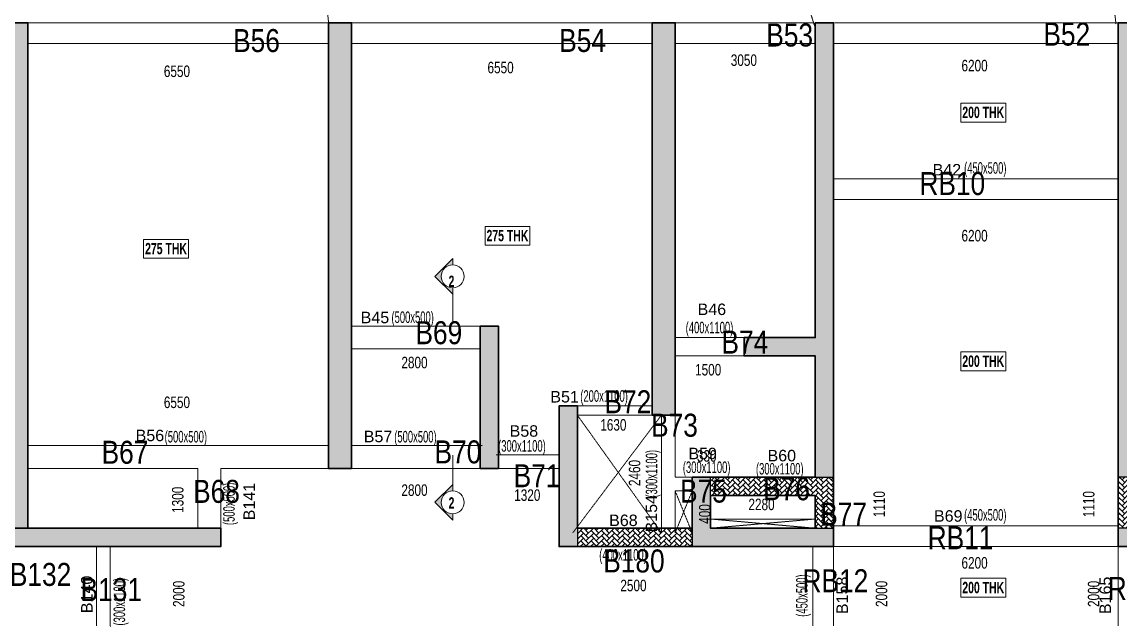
# Model space of a CAD drawing. Header units: millimetres. Extents: x -45 to 72125, y 621 to 63734.
# Drawn here: x 17684 to 41604, y 23694 to 36686 of the extents above; entities that cross this region are included whole.
import ezdxf
from ezdxf.enums import TextEntityAlignment as Align

# ---------------------------------------------------------------- set-up
doc = ezdxf.new("R2010")
doc.units = ezdxf.units.MM
doc.linetypes.add('HIDDEN', pattern=[0.375, 0.25, -0.125])
for name, color, linetype, lineweight in [('A-FLOR-IDEN', 11, 'Continuous', 9), ('A-HIDD-ABVE', 8, 'HIDDEN', 20), ('G-ANNO-SYMB', 1, 'Continuous', 9), ('S-BEAM', 7, 'Continuous', 18), ('S-BEAM-IDEN', 2, 'Continuous', 9), ('S-COL HATCH', 9, 'Continuous', 0), ('S-COLS', 5, 'Continuous', 35)]:
    doc.layers.add(name, color=color, linetype=linetype, lineweight=lineweight)
for name, color, linetype in [('Abhinav working', 6, 'Continuous'), ('Beam Nos', 7, 'Continuous'), ('changes', 7, 'Continuous')]:
    doc.layers.add(name, color=color, linetype=linetype)
doc.styles.add('Dim.s & Anno.(Misc.)', font='ARIALN.TTF')
doc.styles.add('SC-BBS1', font='SansSerif')
doc.styles.add('SOBHA', font='swisscl.ttf')
doc.styles.add('Swis721 LtCn BT', font='swisscl.ttf', dxfattribs={"width": 0.9, "height": 233.355162})
doc.styles.add('Swis721 LtCn BT_B', font='', dxfattribs={"width": 0.9, "height": 246.918336})
doc.styles.get('Swis721 LtCn BT_B').set_extended_font_data('Swis721 LtCn BT', bold=True)
pattern_1 = [(45, (-31794446.854, 20735559.75), (0, 113.13708499), [240, -80]), (135, (-31794390.286, 20735616.32), (9e-15, 113.13708499), [240, -80])]

# ---------------------------------------------------------------- blocks, each defined once
blk = doc.blocks.new('A$C0921b736')
at = {"layer": 'S-COL HATCH', "transparency": 33554687}
h = blk.add_hatch(color=256, dxfattribs=at)
h.dxf.hatch_style = 1
h.paths.add_polyline_path([(5425, 11675), (5425, 11275), (10175, 11275), (10175, 11675)])
h.paths.add_polyline_path([(5425, 11675), (5975, 11675), (5975, 22675), (5425, 22675)])
h = blk.add_hatch(color=256, dxfattribs=at)
h.dxf.hatch_style = 1
h.paths.add_polyline_path([(12525, 12975), (13025, 12975), (13025, 22675), (12525, 22675)])
h = blk.add_hatch(color=256, dxfattribs=at)
h.dxf.hatch_style = 1
h.paths.add_polyline_path([(19575, 14135), (20075, 14135), (20075, 22675), (19575, 22675)])
h = blk.add_hatch(color=256, dxfattribs=at)
h.dxf.hatch_style = 1
h.paths.add_polyline_path([(23525, 22675), (23125, 22675), (23125, 15825), (21575, 15825), (21575, 15425), (23125, 15425), (23125, 12785), (23525, 12785)])
h = blk.add_hatch(color=256, dxfattribs=at)
h.dxf.hatch_style = 1
h.paths.add_polyline_path([(29725, 12785), (30125, 12785), (30125, 15425), (31675, 15425), (31675, 15825), (30125, 15825), (30125, 22675), (29725, 22675)])
h = blk.add_hatch(color=256, dxfattribs=at)
h.dxf.hatch_style = 1
h.paths.add_polyline_path([(15825, 12975), (16225, 12975), (16225, 16075), (15825, 16075)])
h = blk.add_hatch(color=256, dxfattribs=at)
h.dxf.hatch_style = 1
h.paths.add_polyline_path([(17945, 14335), (17545, 14335), (17545, 11275), (17945, 11275), (17945, 11675)])
h = blk.add_hatch(color=256, dxfattribs=at)
h.dxf.hatch_style = 1
h.paths.add_polyline_path([(23525, 11275), (23525, 11675), (23125, 11675), (20845, 11675), (20845, 12385), (20845, 12785), (20445, 12785), (20445, 11675), (20445, 11275)])
at = {"layer": 'S-COL HATCH'}
h = blk.add_hatch(dxfattribs=at)
h.set_pattern_fill('AR-HBONE', color=256, scale=20)
h.set_pattern_definition(pattern_1)
h.paths.add_polyline_path([(23125, 12385), (23125, 11692), (23125, 11692), (23125, 11675), (23525, 11675), (23525, 12785), (20845, 12785), (20845, 12485), (20845, 12385)])
at = {"layer": 'S-COL HATCH', "transparency": 33554687}
h = blk.add_hatch(color=256, dxfattribs=at)
h.dxf.hatch_style = 1
h.paths.add_polyline_path([(32805, 11275), (32805, 11675), (32805, 12785), (32405, 12785), (32405, 12385), (32405, 11675), (30125, 11675), (29725, 11675), (29725, 11275)])
at = {"layer": 'S-COL HATCH'}
h = blk.add_hatch(dxfattribs=at)
h.set_pattern_fill('AR-HBONE', color=256, scale=20)
h.set_pattern_definition(pattern_1)
h.paths.add_polyline_path([(30125, 12385), (30125, 11692), (30125, 11692), (30125, 11675), (29725, 11675), (29725, 12785), (32405, 12785), (32405, 12485), (32405, 12385)])
h = blk.add_hatch(dxfattribs=at)
h.set_pattern_fill('AR-HBONE', color=256, scale=20)
h.set_pattern_definition([(45, (-31966103.18, 21022167.41), (0, 113.13708499), [240, -80]), (135, (-31966046.61, 21022223.98), (9e-15, 113.13708499), [240, -80])])
h.paths.add_polyline_path([(20445, 11275), (20445, 11675), (17945, 11675), (17945, 11275)])
at = {"layer": 'changes'}
for p, q in [((20845, 12385), (20845, 12785)), ((23125, 12785), (23525, 12785)), ((30125, 12785), (29725, 12785)), ((17945, 11675), (17945, 11275)), ((20445, 11675), (20445, 11275)), ((23125, 11675), (23525, 11675)), ((30125, 11675), (29725, 11675))]:
    blk.add_line(p, q, dxfattribs=at)
at = {"layer": 'S-COLS'}
for points in [[(5425, 11675), (5425, 22675), (5975, 22675), (5975, 11675), (5425, 11675)], [(23525, 11275), (23525, 22675), (23125, 22675), (23125, 15825), (21575, 15825), (21575, 15425), (23125, 15425), (23125, 12785), (20445, 12785), (20445, 11675), (17945, 11675), (17945, 14335), (17545, 14335), (17545, 11275), (23525, 11275)], [(29725, 11275), (29725, 22675), (30125, 22675), (30125, 15825), (31675, 15825), (31675, 15425), (30125, 15425), (30125, 12785), (32805, 12785), (32805, 11675), (35305, 11675), (35305, 14335), (35705, 14335), (35705, 11275), (29725, 11275)]]:
    blk.add_lwpolyline(points, dxfattribs=at)
at = {"layer": 'S-COLS', "elevation": 0}
for points in [[(12525, 12975), (13025, 12975), (13025, 22675), (12525, 22675)], [(15825, 16075), (16225, 16075), (16225, 12975), (15825, 12975)], [(10175, 11675), (5425, 11675), (5425, 11275), (10175, 11275)]]:
    blk.add_lwpolyline(points, close=True, dxfattribs=at)
at = {"layer": 'S-COLS'}
for points in [[(19575, 14135), (20075, 14135), (20075, 22675), (19575, 22675)], [(23125, 12385), (20845, 12385), (20845, 11675), (23125, 11675)]]:
    blk.add_lwpolyline(points, close=True, dxfattribs=at)
blk = doc.blocks.new('Detail View - M_Section Head - Structural Type 1-785420-STILT FLOOR FRAMING PLAN')
at = {"layer": 'G-ANNO-SYMB'}
h = blk.add_hatch(color=9, dxfattribs=at)
edge = h.paths.add_edge_path(flags=0)
edge.add_line((-8.5, 0), (-9.86, 0))
edge.add_line((-9.86, 0), (-5.99, 3.87))
edge.add_line((-5.99, 3.87), (-2.12, 0))
edge.add_line((-2.12, 0), (-3.5, 0))
edge.add_arc((-6, 0), 2.5, 360, 540)
for p, q in [((-5.99, 3.87), (-9.86, 0)), ((-5.99, 3.87), (-2.12, 0)), ((-8.5, 0), (-9.86, 0)), ((-3.5, 0), (-2.12, 0))]:
    blk.add_line(p, q, dxfattribs=at)
at = {"layer": 'G-ANNO-SYMB', "color": 5}
for p, q in [((-5.99, 3.87), (-9.86, 0)), ((-2.12, 0), (-5.99, 3.87)), ((-9.86, 0), (-8.5, 0)), ((-3.5, 0), (4.24, 0)), ((-3.5, 0), (-2.12, 0))]:
    blk.add_line(p, q, dxfattribs=at)
at = {"layer": 'G-ANNO-SYMB'}
blk.add_arc((-6, 0), 2.5, 360, 180, dxfattribs=at)
at = {"layer": 'G-ANNO-SYMB', "color": 5}
for start, end in [(360, 180), (180, 360)]:
    blk.add_arc((-6, 0), 2.5, start, end, dxfattribs=at)

msp = doc.modelspace()

# ---------------------------------------------------------------- linework, layer by layer
at = {"layer": 'A-FLOR-IDEN', "color": 8, "flags": 128}
for points in [[(39112.8, 34920.8), (39112.8, 34509), (38135.3, 34509), (38135.3, 34920.8)], [(28748.8, 32239.2), (28748.8, 31827.4), (27771.3, 31827.4), (27771.3, 32239.2)], [(21311.5, 31955.4), (21311.5, 31543.6), (20334, 31543.6), (20334, 31955.4)], [(39112.8, 29506.5), (39112.8, 29094.7), (38135.3, 29094.7), (38135.3, 29506.5)], [(39112.8, 24580.7), (39112.8, 24168.9), (38135.3, 24168.9), (38135.3, 24580.7)]]:
    msp.add_lwpolyline(points, close=True, dxfattribs=at)
at = {"layer": 'A-HIDD-ABVE', "linetype": 'HIDDEN'}
for p, q in [((29683.6, 25570.2), (31613.6, 28130.2)), ((29783.6, 28130.2), (31613.6, 25570.2)), ((31913.6, 26480.2), (32283.6, 25570.2)), ((31913.6, 25570.2), (32283.6, 26480.2)), ((32683.6, 25870.4), (34963.6, 25670.2)), ((32683.6, 25670.2), (34963.6, 25870.4))]:
    msp.add_line(p, q, dxfattribs=at)
at = {"layer": 'S-BEAM', "linetype": 'HIDDEN'}
for p, q in [((23808.6, 42820.2, 0), (24364.6, 36647.8, 0)), ((33024.3, 42820.2, 0), (34948.7, 36603.7)), ((41515.2, 36641.8), (40808, 42820.2, 0)), ((17813.6, 36670.2), (24363.6, 36670.2, 0)), ((31413.6, 36670.2), (24863.6, 36670.2, 0)), ((31913.7, 36670.2), (34936.4, 36670.2)), ((41563.6, 36670.2), (35390.8, 36670.2)), ((17813.6, 36220.2), (24363.6, 36220.2)), ((31413.6, 36220.2), (24863.6, 36220.2)), ((31913.7, 36220.2), (34963.6, 36220.2)), ((41563.6, 36220.2, 0), (35363.6, 36220.2)), ((41563.6, 33270.2), (35363.6, 33270.2)), ((41563.6, 32820.2), (35363.6, 32820.2)), ((27663.6, 30070.2, 0), (24863.6, 30070.2, 0)), ((33413.6, 29820.2), (31913.6, 29820.2)), ((27663.6, 29570.2, 0), (24863.6, 29570.2, 0)), ((33413.6, 29420.2), (31913.6, 29420.2)), ((29683.6, 28330.2), (31413.6, 28330.2)), ((31913.6, 28130.2), (31913.6, 26780.2)), ((17813.6, 27470.2), (24363.6, 27470.2)), ((24863.6, 27470.2, 0), (27713.6, 27470.2, 0)), ((28013.6, 27270.2), (29383.6, 27270.2)), ((17813.6, 26970.2), (21513.6, 26970.2)), ((21513.6, 25670.2, 0), (21513.6, 26970.2, 0)), ((22013.6, 26970.2), (27663.6, 26970.2)), ((22013.6, 25670.2, 0), (22013.6, 26970.2, 0)), ((28063.6, 26970.2), (29383.6, 26970.2)), ((31913.6, 26780.2), (32283.6, 26780.2)), ((35363.6, 25720.2), (41563.6, 25720.2)), ((19309.3, 23270.2), (19309.3, 25270.2, 0)), ((19609.3, 23270.2), (19609.3, 25270.2, 0)), ((34913.6, 25270.2), (34913.6, 23270.2)), ((35363.6, 25270.2), (35363.6, 23270.2)), ((35363.6, 25270.2), (41563.6, 25270.2)), ((41563.6, 25270.2), (41563.6, 23270.2))]:
    msp.add_line(p, q, dxfattribs=at)
at = {"layer": 'S-BEAM'}
for p, q in [((29783.6, 28130.2), (31413.6, 28130.2)), ((31613.6, 28130.2), (31613.6, 25570.2)), ((31913.6, 26480.2), (31913.6, 25570.2)), ((31913.6, 26480.2), (32283.6, 26480.2))]:
    msp.add_line(p, q, dxfattribs=at)
at = {"layer": 'S-BEAM', "elevation": 0}
msp.add_lwpolyline([(34963.6, 25670.2), (32683.6, 25670.2), (32683.6, 25870.4), (34963.6, 25870.4)], close=True, dxfattribs=at)

# ---------------------------------------------------------------- block references
at = {"layer": 'changes'}
msp.add_blockref('A$C0921b736', (11838.6, 13995), dxfattribs=at)
at = {"layer": 'G-ANNO-SYMB', "extrusion": (0, 0, -1), "yscale": 99.99999999999991, "zscale": 99.99999999999991, "rotation": 270}
for p, xscale in [((-27067.4, 30550.6), 99.99999999999991), ((-27067.4, 26832.8), -99.99999999999991)]:
    msp.add_blockref('Detail View - M_Section Head - Structural Type 1-785420-STILT FLOOR FRAMING PLAN', p, dxfattribs=dict(at, xscale=xscale))

# ---------------------------------------------------------------- texts
at = {"layer": 'A-FLOR-IDEN', "color": 1, "char_height": 246.92, "width": 1155, "attachment_point": 2, "line_spacing_factor": 0.964267, "style": 'Swis721 LtCn BT_B'}
for s, insert in [('200 THK', (38624, 34842.8)), ('275 THK', (28260, 32161.2)), ('275 THK', (20822.7, 31877.4)), ('200 THK', (38624, 29428.5)), ('200 THK', (38624, 24502.7))]:
    msp.add_mtext(s, dxfattribs=dict(at, insert=insert))
at = {"layer": 'Abhinav working', "color": 2}
for s, height, style, p in [('B53', 500, 'Dim.s & Anno.(Misc.)', (33898.1, 36152.5)), ('B52', 500, 'Dim.s & Anno.(Misc.)', (39934.5, 36172.7)), ('B56', 500, 'Dim.s & Anno.(Misc.)', (22284.2, 36032, 0)), ('B54', 500, 'Dim.s & Anno.(Misc.)', (29387, 36034.1, 0)), ('6550', 250, 'SOBHA', (20775.4, 35488.8)), ('6550', 250, 'SOBHA', (27825.4, 35570)), ('RB10', 500, 'Dim.s & Anno.(Misc.)', (37233.8, 32920.4)), ('6200', 250, 'SOBHA', (38150.4, 31911.5)), ('B69', 500, 'Dim.s & Anno.(Misc.)', (26256.3, 29674.5)), ('B74', 500, 'Dim.s & Anno.(Misc.)', (32921.7, 29469.1)), ('2800', 250, 'SOBHA', (25949.8, 29150.4)), ('1500', 250, 'SOBHA', (32347, 28994.3)), ('6550', 250, 'SOBHA', (20775.4, 28285.5)), ('B72', 500, 'Dim.s & Anno.(Misc.)', (30373.8, 28171.5, 0)), ('1630', 250, 'SOBHA', (30282, 27794.5)), ('B73', 500, 'Dim.s & Anno.(Misc.)', (31388.8, 27662, 0)), ('B67', 500, 'Dim.s & Anno.(Misc.)', (19419, 27072.4)), ('B70', 500, 'Dim.s & Anno.(Misc.)', (26671.6, 27081.1)), ('330', 250, 'SOBHA', (32387.1, 27118.6)), ('B71', 500, 'Dim.s & Anno.(Misc.)', (28395, 26562.4)), ('B68', 500, 'Dim.s & Anno.(Misc.)', (21412.4, 26221.7)), ('2800', 250, 'SOBHA', (25949.8, 26374)), ('B75', 500, 'Dim.s & Anno.(Misc.)', (32019.9, 26227.7, 0)), ('B76', 500, 'Dim.s & Anno.(Misc.)', (33831.4, 26278.1)), ('1320', 250, 'SOBHA', (28407, 26264.9)), ('2280', 250, 'SOBHA', (33509.8, 26063.1)), ('B77', 500, 'Dim.s & Anno.(Misc.)', (35073.5, 25726.4)), ('RB11', 500, 'Dim.s & Anno.(Misc.)', (37413.7, 25212.6)), ('B180', 500, 'Dim.s & Anno.(Misc.)', (30346.7, 24708.1)), ('B132', 500, 'Dim.s & Anno.(Misc.)', (17421.4, 24414.7, 0)), ('6200', 250, 'SOBHA', (38150.4, 24791.6)), ('RB12', 500, 'Dim.s & Anno.(Misc.)', (34687.1, 24277.5)), ('B131', 500, 'Dim.s & Anno.(Misc.)', (18962.2, 24084.7)), ('2500', 250, 'SOBHA', (30719.8, 24298.9)), ('RB14', 500, 'Dim.s & Anno.(Misc.)', (41337.1, 24111.5))]:
    msp.add_text(s, height=height, dxfattribs=dict(at, style=style)).set_placement(p)
at = {"layer": 'Abhinav working', "color": 2, "style": 'SOBHA'}
for s, rotation, p in [('3050', 359.99986, (33125.1, 35730.6)), ('6200', 0.00014, (38150.4, 35612.4)), ('2460', 90, (31153.3, 26586.4)), ('1300', 90, (21203, 26003.6)), ('1110', 90, (36483.2, 25908.6)), ('1110', 90, (41046.4, 25908.6)), ('400', 90, (32682.8, 25766.4)), ('2000', 90, (21224.7, 23956.4)), ('2000', 90, (36532.5, 23956.4)), ('2000', 90, (41153.5, 23956.4))]:
    msp.add_text(s, height=250, rotation=rotation, dxfattribs=at).set_placement(p)
at = {"layer": 'Beam Nos', "color": 3, "style": 'SC-BBS1'}
for s, p in [('B42', (37832.3, 33271)), ('B45', (25373.5, 30056.4)), ('B46', (32712.5, 30233.9)), ('B51', (29505, 28330.9)), ('B56', (20471.4, 27489.2)), ('B57', (25440.8, 27466.1, 0)), ('B58', (28618.1, 27586.2)), ('B59', (32511.8, 27096.5)), ('B60', (34235.9, 27050, 0)), ('B68', (30785.3, 25641.9)), ('B69', (37861.8, 25736.9))]:
    msp.add_text(s, height=250, dxfattribs=at).set_placement(p, align=Align.BOTTOM_CENTER)
for s, p in [('B141', (22832.8, 26250.5)), ('B154', (31594.2, 25985.7, 0)), ('B140', (19297.5, 24229.7)), ('B158', (35751.6, 24208.8, 0)), ('B165', (41480.8, 24208.6, 0))]:
    msp.add_text(s, height=250, rotation=90, dxfattribs=at).set_placement(p, align=Align.BOTTOM_CENTER)
at = {"layer": 'G-ANNO-SYMB', "color": 5, "char_height": 246.9, "width": 330, "attachment_point": 8, "line_spacing_factor": 0.964267, "style": 'Swis721 LtCn BT_B'}
for insert in [(27040.3, 30919.5), (27040.8, 26096.9)]:
    msp.add_mtext('2', dxfattribs=dict(at, insert=insert))
at = {"layer": 'S-BEAM-IDEN', "style": 'Swis721 LtCn BT', "width": 0.8}
for s, p in [('(450x500)', (38207.4, 33385.2)), ('(300x1100)', (33673.3, 26839.2, 0)), ('(450x500)', (38207.4, 25835.2)), ('(400x1100)', (30258.5, 24965.9, 0))]:
    msp.add_text(s, height=250, dxfattribs=at).set_placement(p)
for s, rotation, p in [('(500x500)', 360, (25734, 30136.9)), ('(400x1100)', 360, (32142.5, 29912.3, 0)), ('(200x1100)', 360, (29846.4, 28422.3, 0)), ('(500x500)', 360, (20792.9, 27536.9)), ('(500x500)', 360, (25794.4, 27536.9)), ('(300x1100)', 360, (28057.1, 27336.9)), ('(300x1100)', 90, (31523.3, 26336.5, 0)), ('(300x1100)', 360, (32080.7, 26872.3, 0)), ('(500x500)', 90, (22318.8, 25738.9)), ('(450x500)', 90, (34798.2, 23743)), ('(300x1100)', 90, (19930.3, 23552.7))]:
    msp.add_text(s, height=250, rotation=rotation, dxfattribs=at).set_placement(p)

doc.saveas('drawing.dxf')
